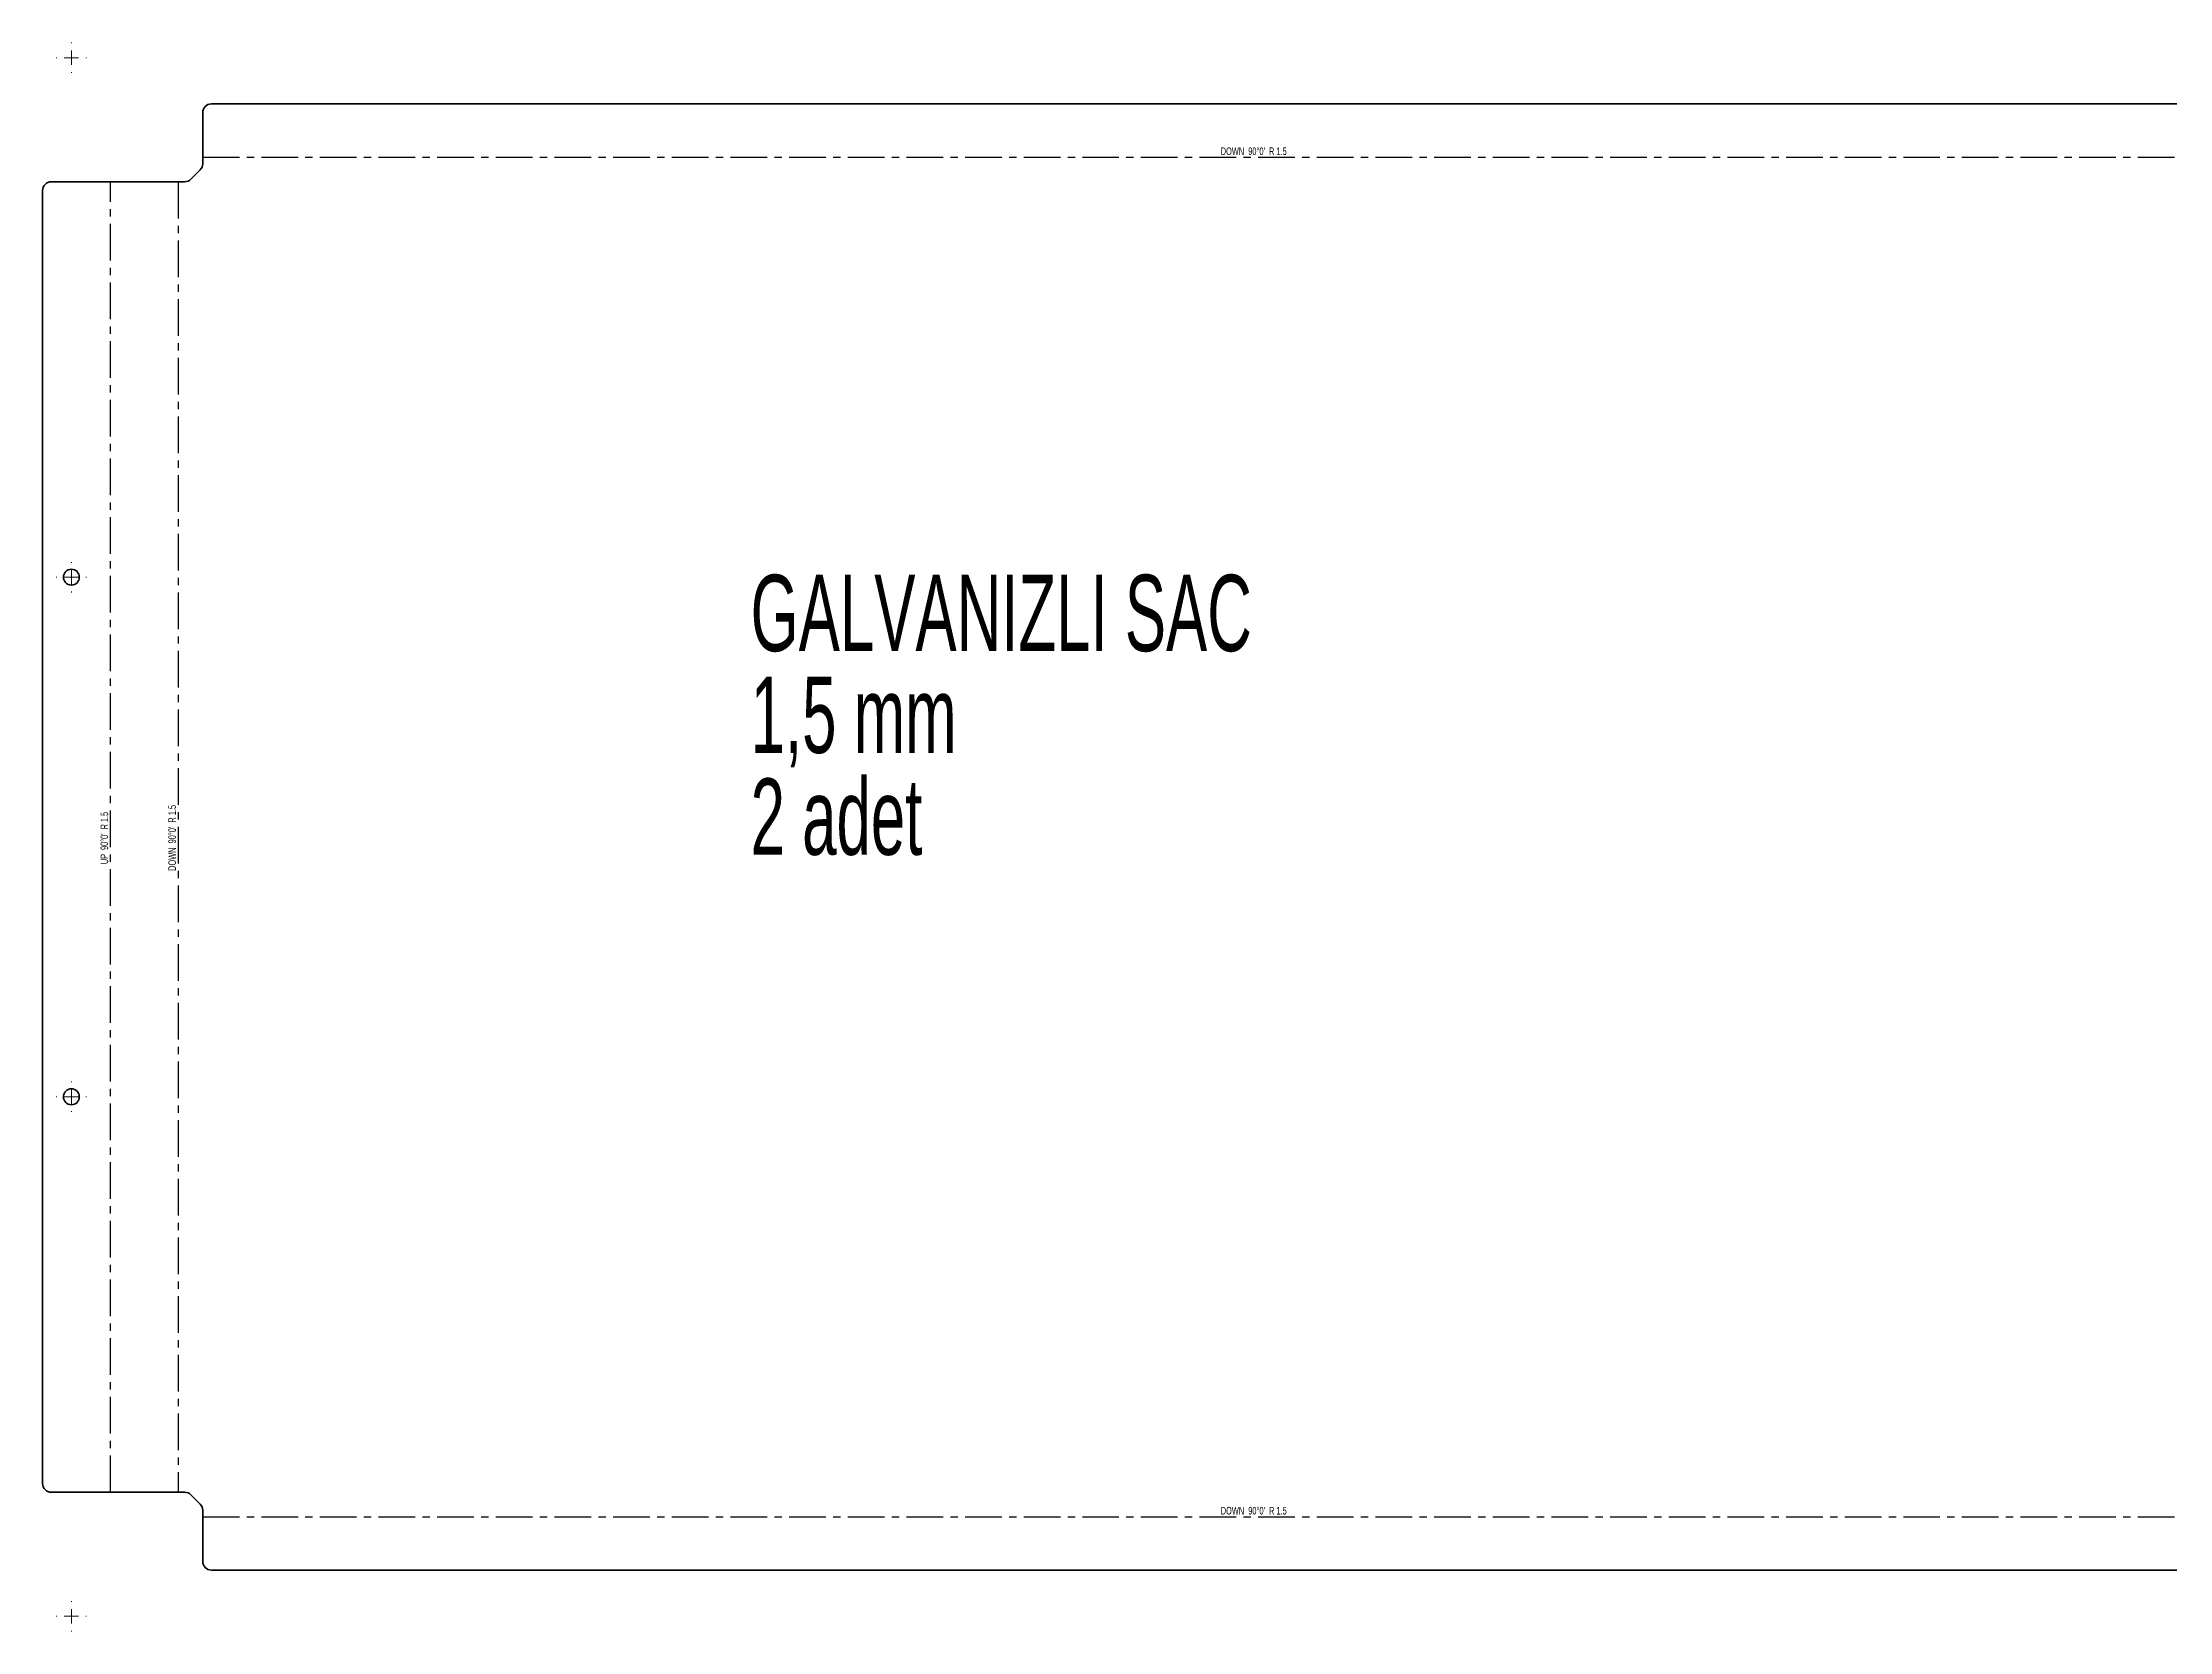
# Model space of a CAD drawing. Header units: millimetres. Extents: x -597 to 1296, y -609 to 884.
# Drawn here: x -387 to 350, y -609 to -58 of the extents above; entities that cross this region are included whole.
import ezdxf

# ---------------------------------------------------------------- set-up
doc = ezdxf.new("R2010")
doc.units = ezdxf.units.MM
doc.linetypes.add('CENTERX2', pattern=[20.32, 12.7, -2.54, 2.54, -2.54])
doc.styles.add('SLDTEXTSTYLE0', font='TXT', dxfattribs={"width": 0.605})
doc.styles.add('SLDTEXTSTYLE1', font='TXT', dxfattribs={"width": 0.572187})

# ---------------------------------------------------------------- blocks, each defined once
blk = doc.blocks.new('SW_NOTE_0')
at = {"color": 0, "linetype": 'Continuous', "lineweight": 0, "attachment_point": 1, "style": 'SLDTEXTSTYLE0'}
for s, insert, char_height in [('GALVANIZLI SAC', (0, 34.11), 26.4583), ('1,5 mm', (0, -1.17), 26.458), ('2 adet', (0, -36.45), 26.458)]:
    blk.add_mtext(s, dxfattribs=dict(at, insert=insert, char_height=char_height))
blk = doc.blocks.new('SW_CENTERMARKSYMBOL_0')
at = {"color": 0, "linetype": 'Continuous', "lineweight": 18}
for p, q in [((-5, 0), (-5.25, 0)), ((0, 0), (-2.5, 0)), ((0, 5), (0, 5.25)), ((0, 0), (0, 2.5)), ((0, 0), (0, -2.5)), ((0, 0), (2.5, 0)), ((5, 0), (5.25, 0)), ((0, -5), (0, -5.25))]:
    blk.add_line(p, q, dxfattribs=at)
blk = doc.blocks.new('SW_CENTERMARKSYMBOL_1')
at = {"color": 0, "linetype": 'Continuous', "lineweight": 18}
for p, q in [((-5, 0), (-5.25, 0)), ((0, 0), (-2.5, 0)), ((0, 5), (0, 5.25)), ((0, 0), (0, 2.5)), ((0, 0), (0, -2.5)), ((0, 0), (2.5, 0)), ((5, 0), (5.25, 0)), ((0, -5), (0, -5.25))]:
    blk.add_line(p, q, dxfattribs=at)
blk = doc.blocks.new('SW_CENTERMARKSYMBOL_2')
at = {"color": 0, "linetype": 'Continuous', "lineweight": 18}
for p, q in [((-5, 0), (-5.25, 0)), ((0, 0), (-2.5, 0)), ((0, 5), (0, 5.25)), ((0, 0), (0, 2.5)), ((0, 0), (0, -2.5)), ((0, 0), (2.5, 0)), ((5, 0), (5.25, 0)), ((0, -5), (0, -5.25))]:
    blk.add_line(p, q, dxfattribs=at)
blk = doc.blocks.new('SW_CENTERMARKSYMBOL_3')
at = {"color": 0, "linetype": 'Continuous', "lineweight": 18}
for p, q in [((-5, 0), (-5.25, 0)), ((0, 0), (-2.5, 0)), ((0, 5), (0, 5.25)), ((0, 0), (0, 2.5)), ((0, 0), (0, -2.5)), ((0, 0), (2.5, 0)), ((5, 0), (5.25, 0)), ((0, -5), (0, -5.25))]:
    blk.add_line(p, q, dxfattribs=at)

msp = doc.modelspace()

# ---------------------------------------------------------------- linework, layer by layer
at = {"color": 7, "linetype": 'Continuous', "lineweight": 35}
for p, q in [((394.08, -79.59), (-328.92, -79.59)), ((-331.92, -100.35), (-331.92, -82.59)), ((-336.04, -105.71), (-332.79, -102.47)), ((-387.42, -109.59), (-387.42, -557.59)), ((-384.42, -106.59), (-338.16, -106.59)), ((-338.16, -560.59), (-384.42, -560.59)), ((-332.79, -564.71), (-336.04, -561.47)), ((-331.92, -584.6), (-331.92, -566.84)), ((-328.92, -587.6), (394.08, -587.6))]:
    msp.add_line(p, q, dxfattribs=at)
at = {"color": 7, "linetype": 'CENTERX2'}
for p, q in [((-331.92, -98.09), (397.08, -98.09)), ((-363.92, -560.59), (-363.92, -106.59)), ((-340.42, -106.59), (-340.42, -560.59)), ((-331.92, -569.09), (397.08, -569.09))]:
    msp.add_line(p, q, dxfattribs=at)
at = {"color": 7, "linetype": 'Continuous', "lineweight": 35}
for centre in [(-377.42, -243.59), (-377.42, -423.59)]:
    msp.add_circle(centre, 2.75, dxfattribs=at)
for centre, start, end in [((-328.92, -82.59), 90, 180), ((-334.92, -100.35), 315, 0), ((-384.42, -109.59), 90, 180), ((-338.16, -103.59), 270, 315), ((-384.42, -557.59), 180, 270), ((-338.16, -563.59), 45, 90), ((-334.92, -566.84), 0, 45), ((-328.92, -584.6), 180, 270)]:
    msp.add_arc(centre, 3, start, end, dxfattribs=at)

# ---------------------------------------------------------------- block references
at = {"color": 7, "linetype": 'Continuous', "lineweight": 0}
for name, p in [('SW_CENTERMARKSYMBOL_0', (-377.42, -63.59)), ('SW_CENTERMARKSYMBOL_1', (-377.42, -243.59)), ('SW_NOTE_0', (-142.06, -276.86)), ('SW_CENTERMARKSYMBOL_2', (-377.42, -423.59)), ('SW_CENTERMARKSYMBOL_3', (-377.42, -603.59))]:
    msp.add_blockref(name, p, dxfattribs=at)

# ---------------------------------------------------------------- texts
at = {"color": 7, "linetype": 'Continuous', "lineweight": 0, "char_height": 2.6458, "attachment_point": 2, "style": 'SLDTEXTSTYLE0'}
for insert in [(32.27, -94.68), (32.27, -565.68)]:
    msp.add_mtext("DOWN  90°0'  R 1.5", dxfattribs=dict(at, insert=insert))
at = {"color": 7, "linetype": 'Continuous', "lineweight": 0, "char_height": 2.6458, "attachment_point": 2, "rotation": 90}
for s, insert, style in [("UP  90°0'  R 1.5", (-367.33, -333.95), 'SLDTEXTSTYLE1'), ("DOWN  90°0'  R 1.5", (-343.83, -333.91), 'SLDTEXTSTYLE0')]:
    msp.add_mtext(s, dxfattribs=dict(at, insert=insert, style=style))

doc.saveas('drawing.dxf')
